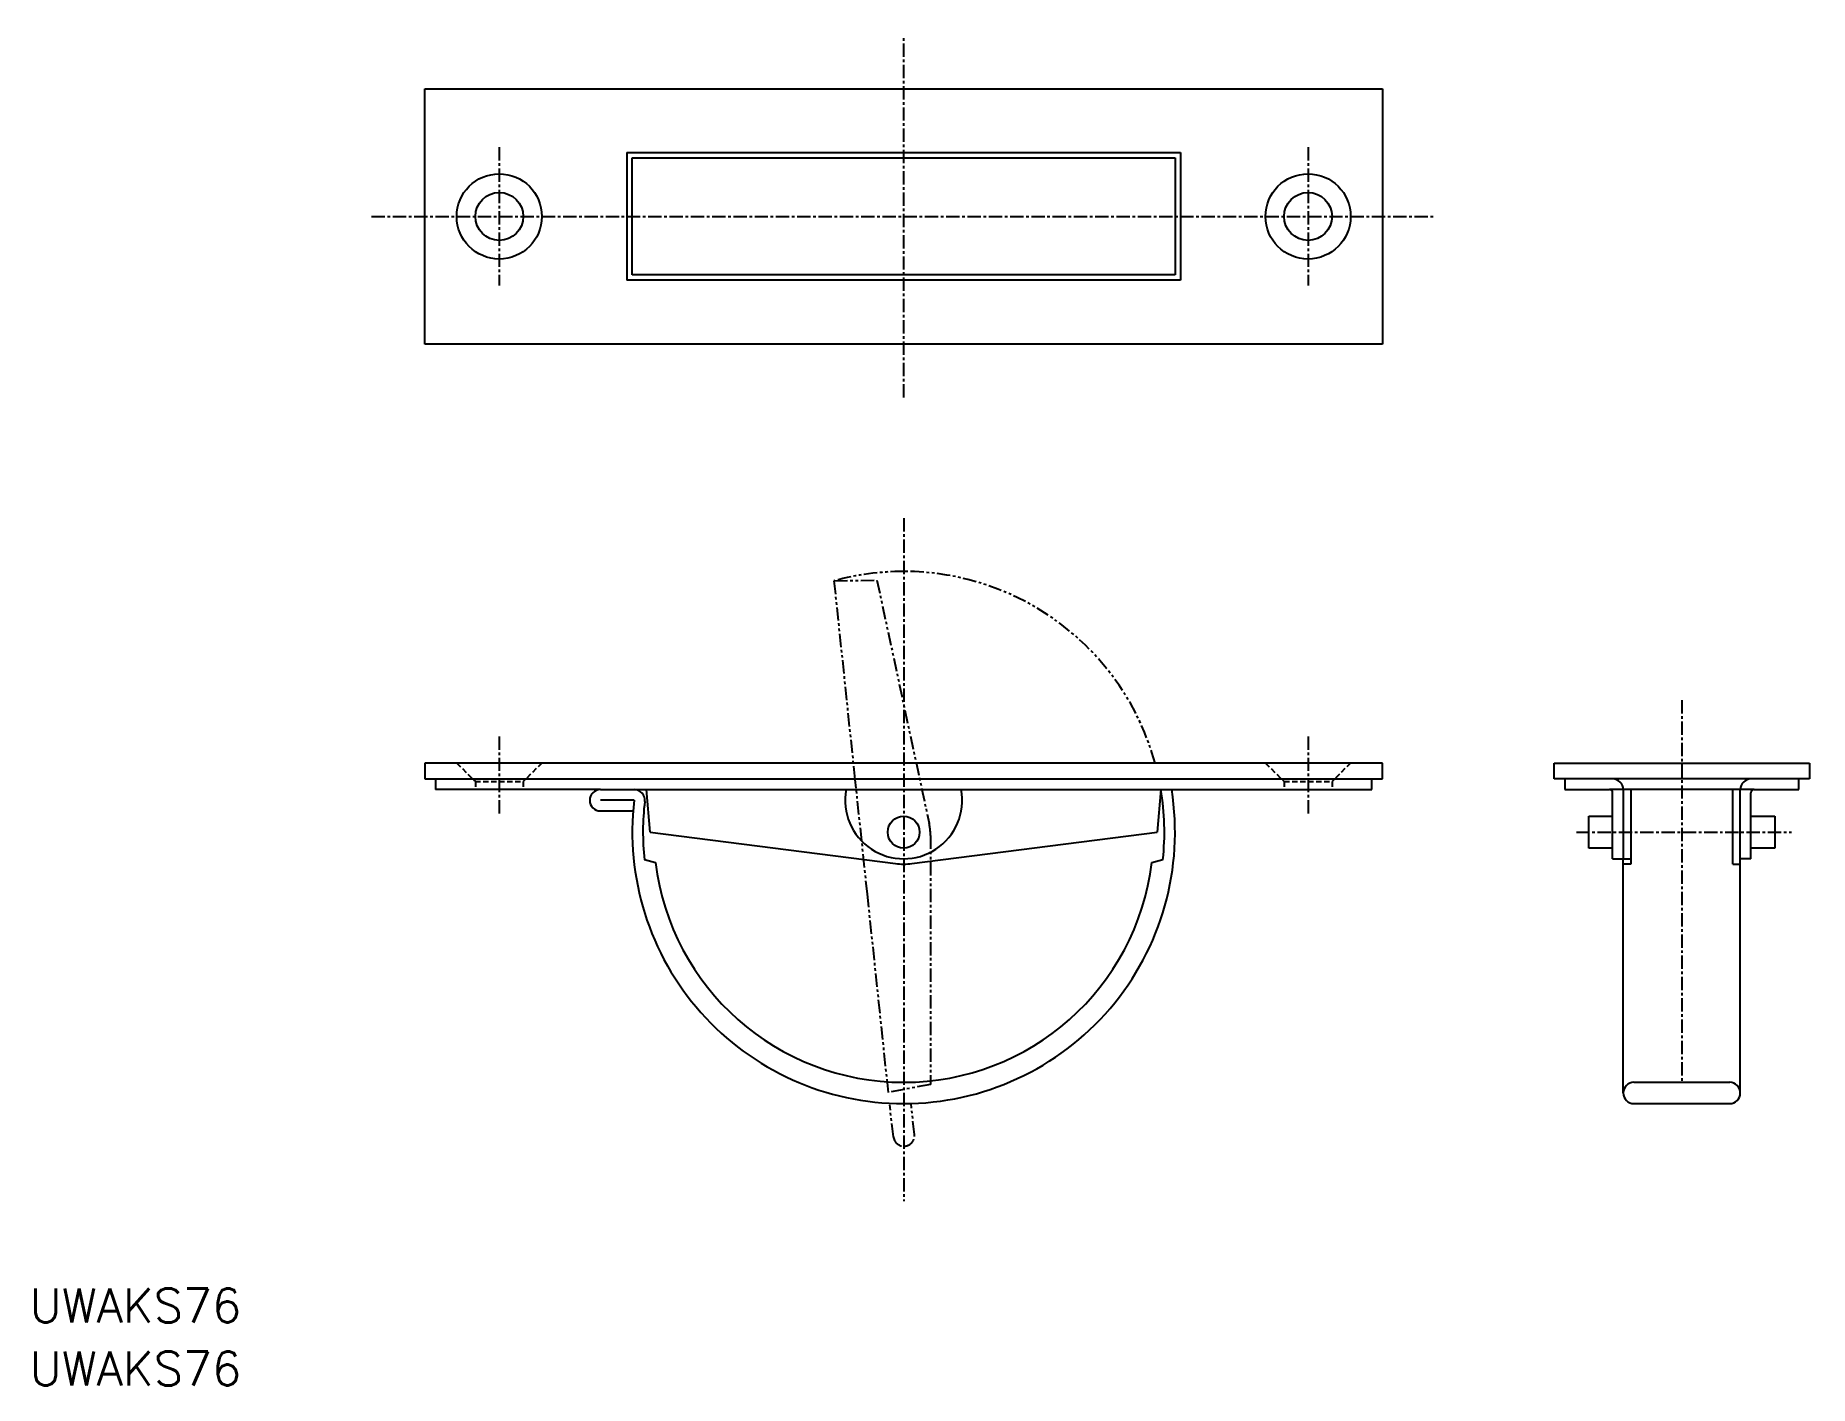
# Model space of a CAD drawing. Extents: x -82 to 85, y -110 to 17.
import ezdxf

# ---------------------------------------------------------------- set-up
doc = ezdxf.new("R2010")
doc.units = 0
for name, pattern in [('CENTER', [2, 1.25, -0.25, 0.25, -0.25]), ('DASHED', [0.75, 0.5, -0.25]), ('PHANTOM', [2.5, 1.25, -0.25, 0.25, -0.25, 0.25, -0.25])]:
    doc.linetypes.add(name, pattern=pattern)
doc.layers.get('0').update_dxf_attribs({"linetype": 'CONTINUOUS'})
doc.layers.add('CENTER', color=1, linetype='CENTER')
doc.styles.get("Standard").update_dxf_attribs({"font": 'txt.shx', "bigfont": 'bigfont.shx'})

msp = doc.modelspace()

# ---------------------------------------------------------------- linework, layer by layer
at = {"color": 7, "linetype": 'CONTINUOUS'}
for p, q in [((-45, 12), (45, 12)), ((-45, -12), (-45, 12)), ((45, 12), (45, -12)), ((-26, 6), (-26, -6)), ((-26, 6), (26, 6)), ((-25.5, 5.5), (25.5, 5.5)), ((-25.5, -5.5), (-25.5, 5.5)), ((25.5, 5.5), (25.5, -5.5)), ((26, 6), (26, -6)), ((26, -6), (-26, -6)), ((25.5, -5.5), (-25.5, -5.5)), ((45, -12), (-45, -12)), ((23.62, -51.35), (-45, -51.35)), ((-45, -51.35), (-45, -52.85)), ((45, -51.35), (23.62, -51.35)), ((45, -52.85), (45, -51.35)), ((61.12, -51.35), (85.12, -51.35)), ((61.12, -52.85), (61.12, -51.35)), ((85.12, -51.35), (85.12, -52.85)), ((-45, -52.85), (-44, -52.85)), ((-44, -52.85), (44, -52.85)), ((-44, -52.85), (-44, -53.85)), ((44, -52.85), (45, -52.85)), ((44, -53.85), (44, -52.85)), ((62.12, -52.85), (61.12, -52.85)), ((66.62, -52.85), (62.12, -52.85)), ((62.12, -52.85), (62.12, -53.85)), ((79.62, -52.85), (66.62, -52.85)), ((84.12, -52.85), (79.62, -52.85)), ((84.12, -53.85), (84.12, -52.85)), ((85.12, -52.85), (84.12, -52.85)), ((-28.5, -53.85), (-44, -53.85)), ((-28.5, -53.85), (-25.32, -53.85)), ((-25.32, -54.85), (-28.5, -54.85)), ((-25.32, -53.85), (-24.17, -53.85)), ((-24.17, -53.85), (-5.41, -53.85)), ((-23.82, -57.85), (-24.17, -53.85)), ((-5.41, -53.85), (5.41, -53.85)), ((5.41, -53.85), (24.17, -53.85)), ((24.17, -53.85), (23.82, -57.85)), ((24.17, -53.85), (25.18, -53.85)), ((25.18, -53.85), (44, -53.85)), ((62.12, -53.85), (66.32, -53.85)), ((68.32, -53.85), (66.32, -53.85)), ((66.62, -56.35), (66.62, -54.15)), ((67.62, -53.85), (67.62, -60.35)), ((77.92, -53.85), (68.32, -53.85)), ((68.32, -53.85), (68.32, -60.35)), ((77.92, -60.85), (77.92, -53.85)), ((79.92, -53.85), (77.92, -53.85)), ((78.62, -60.35), (78.62, -53.85)), ((79.62, -56.35), (79.62, -54.15)), ((79.92, -53.85), (84.12, -53.85)), ((-28.5, -55.85), (-25.42, -55.85)), ((64.37, -56.35), (66.62, -56.35)), ((64.37, -59.35), (64.37, -56.35)), ((66.62, -59.35), (66.62, -56.35)), ((79.62, -59.35), (79.62, -56.35)), ((79.62, -56.35), (81.87, -56.35)), ((81.87, -56.35), (81.87, -59.35)), ((-23.82, -57.85), (-0.76, -60.8)), ((0.76, -60.8), (23.82, -57.85)), ((66.62, -59.35), (64.37, -59.35)), ((66.62, -60.35), (66.62, -59.35)), ((81.87, -59.35), (79.62, -59.35)), ((79.62, -60.35), (79.62, -59.35)), ((-24.36, -60.43), (-23.33, -60.71)), ((23.33, -60.71), (24.36, -60.43)), ((66.62, -60.35), (67.62, -60.35)), ((67.62, -60.85), (67.62, -60.35)), ((67.62, -60.35), (68.32, -60.35)), ((68.32, -60.85), (67.62, -60.85)), ((67.62, -82.35), (67.62, -60.85)), ((68.32, -60.35), (68.32, -60.85)), ((77.92, -60.85), (78.62, -60.85)), ((78.62, -60.85), (78.62, -60.35)), ((79.62, -60.35), (78.62, -60.35)), ((78.62, -82.35), (78.62, -60.85)), ((68.62, -81.35), (73.12, -81.35)), ((73.12, -81.35), (77.62, -81.35)), ((68.62, -83.35), (77.62, -83.35))]:
    msp.add_line(p, q, dxfattribs=at)
at = {"color": 3, "linetype": 'PHANTOM'}
for p, q in [((-6.52, -34.24), (-2.51, -34.16)), ((-4.55, -52.89), (-6.52, -34.24)), ((-2.51, -34.16), (2.39, -57.01)), ((-3.41, -63.65), (-4.55, -52.89)), ((2.52, -58.17), (2.51, -81.54)), ((-1.43, -82.31), (-3.41, -63.65)), ((2.51, -81.54), (-1.43, -82.31)), ((1.01, -86.25), (0.69, -83.34)), ((-0.97, -86.46), (-1.31, -83.46))]:
    msp.add_line(p, q, dxfattribs=at)
at = {"color": 3, "linetype": 'DASHED'}
for p, q in [((0, -33.35), (0, -33.35)), ((-42, -51.35), (-40.25, -53.1)), ((-34, -51.35), (-35.75, -53.1)), ((34, -51.35), (35.75, -53.1)), ((42, -51.35), (40.25, -53.1)), ((-40.25, -53.1), (-35.75, -53.1)), ((-40.25, -53.1), (-40.25, -53.85)), ((-35.75, -53.1), (-35.75, -53.85)), ((35.75, -53.1), (40.25, -53.1)), ((35.75, -53.1), (35.75, -53.85)), ((40.25, -53.1), (40.25, -53.85))]:
    msp.add_line(p, q, dxfattribs=at)
at = {"color": 7, "linetype": 'CONTINUOUS'}
for centre, radius in [((-38, 0), 4), ((38, 0), 4), ((-38, 0), 2.25), ((38, 0), 2.25), ((0, -57.85), 1.5)]:
    msp.add_circle(centre, radius, dxfattribs=at)
at = {"color": 3, "linetype": 'PHANTOM'}
for centre, radius, start, end in [((0, -57.85), 24.5, 90, 105.445), ((0, -57.85), 24.5, 15.3851, 90), ((-2.98, -58.17), 5.5, 359.9837, 12.1133), ((0.02, -86.35), 1, 186.0485, 268.8679), ((0.02, -86.35), 1, 268.8679, 6.0485)]:
    msp.add_arc(centre, radius, start, end, dxfattribs=at)
at = {"color": 7, "linetype": 'CONTINUOUS'}
for centre, radius, start, end in [((66.62, -53.85), 1, 0, 90), ((79.62, -53.85), 1, 90, 180), ((-28.5, -54.85), 1, 90, 270), ((0, -57.85), 25.5, 173.2437, 270), ((-25.32, -54.85), 1, 353.2437, 90), ((0, -57.85), 24.5, 173.2437, 186.0495), ((0, -54.85), 5.5, 169.5243, 10.4757), ((0, -57.85), 25.5, 270, 9.0248), ((0, -57.85), 24.5, 353.9505, 9.3965), ((66.32, -54.15), 0.3, 0, 90), ((79.92, -54.15), 0.3, 90, 180), ((0, -57.85), 23.5, 186.9908, 353.0092), ((0, -54.85), 6, 262.7062, 277.2938), ((68.62, -82.35), 1, 90, 180), ((77.62, -82.35), 1, 0, 90), ((68.62, -82.35), 1, 180, 270), ((77.62, -82.35), 1, 270, 0)]:
    msp.add_arc(centre, radius, start, end, dxfattribs=at)
at = {"layer": 'CENTER', "color": 1, "linetype": 'CENTER'}
for p, q in [((0, -17), (0, 17)), ((-38, 6.5), (-38, -6.5)), ((38, 6.5), (38, -6.5)), ((-50, 0), (50, 0)), ((0, -28.35), (0, -92.51)), ((73.12, -45.45), (73.12, -81.35)), ((-38, -48.85), (-38, -56.35)), ((38, -48.85), (38, -56.35)), ((63.21, -57.85), (83.44, -57.85))]:
    msp.add_line(p, q, dxfattribs=at)

# ---------------------------------------------------------------- texts
at = {"color": 7, "linetype": 'CONTINUOUS'}
for p in [(-82.13, -103.91), (-82.13, -109.84)]:
    msp.add_text('UWAKS76', height=3.2, dxfattribs=at).set_placement(p)

doc.saveas('drawing.dxf')
